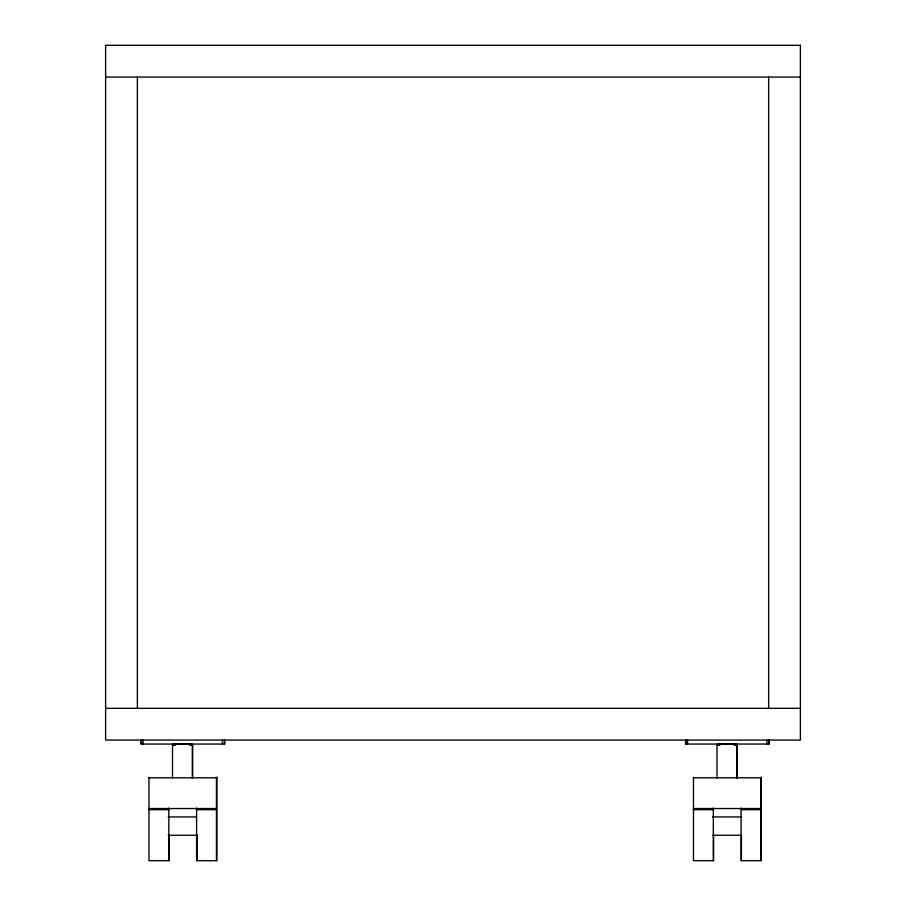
<?xml version="1.0" encoding="UTF-8"?>
<svg xmlns="http://www.w3.org/2000/svg" width="906" height="906" viewBox="0 0 906 906"><rect width="100%" height="100%" fill="white"/><g stroke="black" fill="none" stroke-linecap="round" stroke-linejoin="round"><path stroke-width="1.36" d="M172.502 778.265L172.502 744.562L174.847 744.313M192.299 778.265L192.299 744.562L191.109 744.823M192.695 778.265L192.695 744.562L191.698 744.766M716.997 778.265L716.997 744.562L717.914 744.438M737.11 778.265L737.11 744.562L736.193 744.766M172.706 744.494L173.499 744.438M718.503 744.37L717.314 744.562L717.914 744.766M735.604 744.823L736.793 744.63L736.793 778.265M173.692 744.37L189.818 744.268M190.351 744.879L191.506 744.823M718.186 744.37L720.191 744.268M734.845 744.879L735.921 744.823M189.422 744.936L190.736 744.879M718.956 744.313L734.234 744.268M733.917 744.936L735.162 744.879M105.617 77.067L800.383 77.067M105.617 708.311L800.383 708.311M148.969 777.79L216.851 777.79M693.464 777.79L761.267 777.79M148.969 808.548L216.455 808.548M693.464 808.548L760.949 808.548M148.969 809.681L168.822 809.681M196.602 809.681L216.455 809.681M693.464 809.681L713.316 809.681M741.097 809.681L760.949 809.681M168.188 816.94L196.602 816.94M712.682 816.94L741.097 816.94M168.188 835.275L196.998 835.275M712.682 835.275L741.414 835.275M733.917 744.268L735.162 744.313M718.956 744.879L720.191 744.936M189.422 744.268L190.736 744.313M174.462 744.879L175.379 744.936M734.845 744.313L735.921 744.37M718.186 744.823L719.262 744.879M190.351 744.313L191.506 744.37M173.692 744.823L174.847 744.879M735.604 744.37L737.11 744.562M718.503 744.823L716.997 744.63M191.109 744.37L192.695 744.562M174.088 744.823L172.899 744.63M736.193 744.438L736.906 744.494M191.698 744.438L192.299 744.562M173.499 744.766L172.502 744.63M769.205 740.077L769.205 744.041L685.525 744.041L685.525 740.077M768.888 740.077L768.888 744.041M768.628 77.067L768.628 708.311M766.906 740.077L766.906 744.041M761.267 777.325L761.267 860.7L741.097 860.7L741.097 808.005M760.949 777.325L760.949 860.7M741.414 834.709L741.414 860.7M713.622 834.709L713.622 860.7L693.464 860.7L693.464 777.325M713.316 808.005L713.316 860.7M687.507 740.077L687.507 744.041M685.831 740.077L685.831 744.041M224.79 740.077L224.79 744.041L141.03 744.041L141.03 740.077M224.394 740.077L224.394 744.041M222.412 740.077L222.412 744.041M216.851 777.325L216.851 860.7L196.602 860.7L196.602 808.005M216.455 777.325L216.455 860.7M196.998 834.709L196.998 860.7M169.207 834.709L169.207 860.7L148.969 860.7L148.969 777.325M168.822 808.005L168.822 860.7M143.012 740.077L143.012 744.041M141.415 740.077L141.415 744.041M137.372 77.067L137.372 708.311M800.383 45.3L105.617 45.3L105.617 740.077L800.383 740.077L800.383 45.3"/></g></svg>
